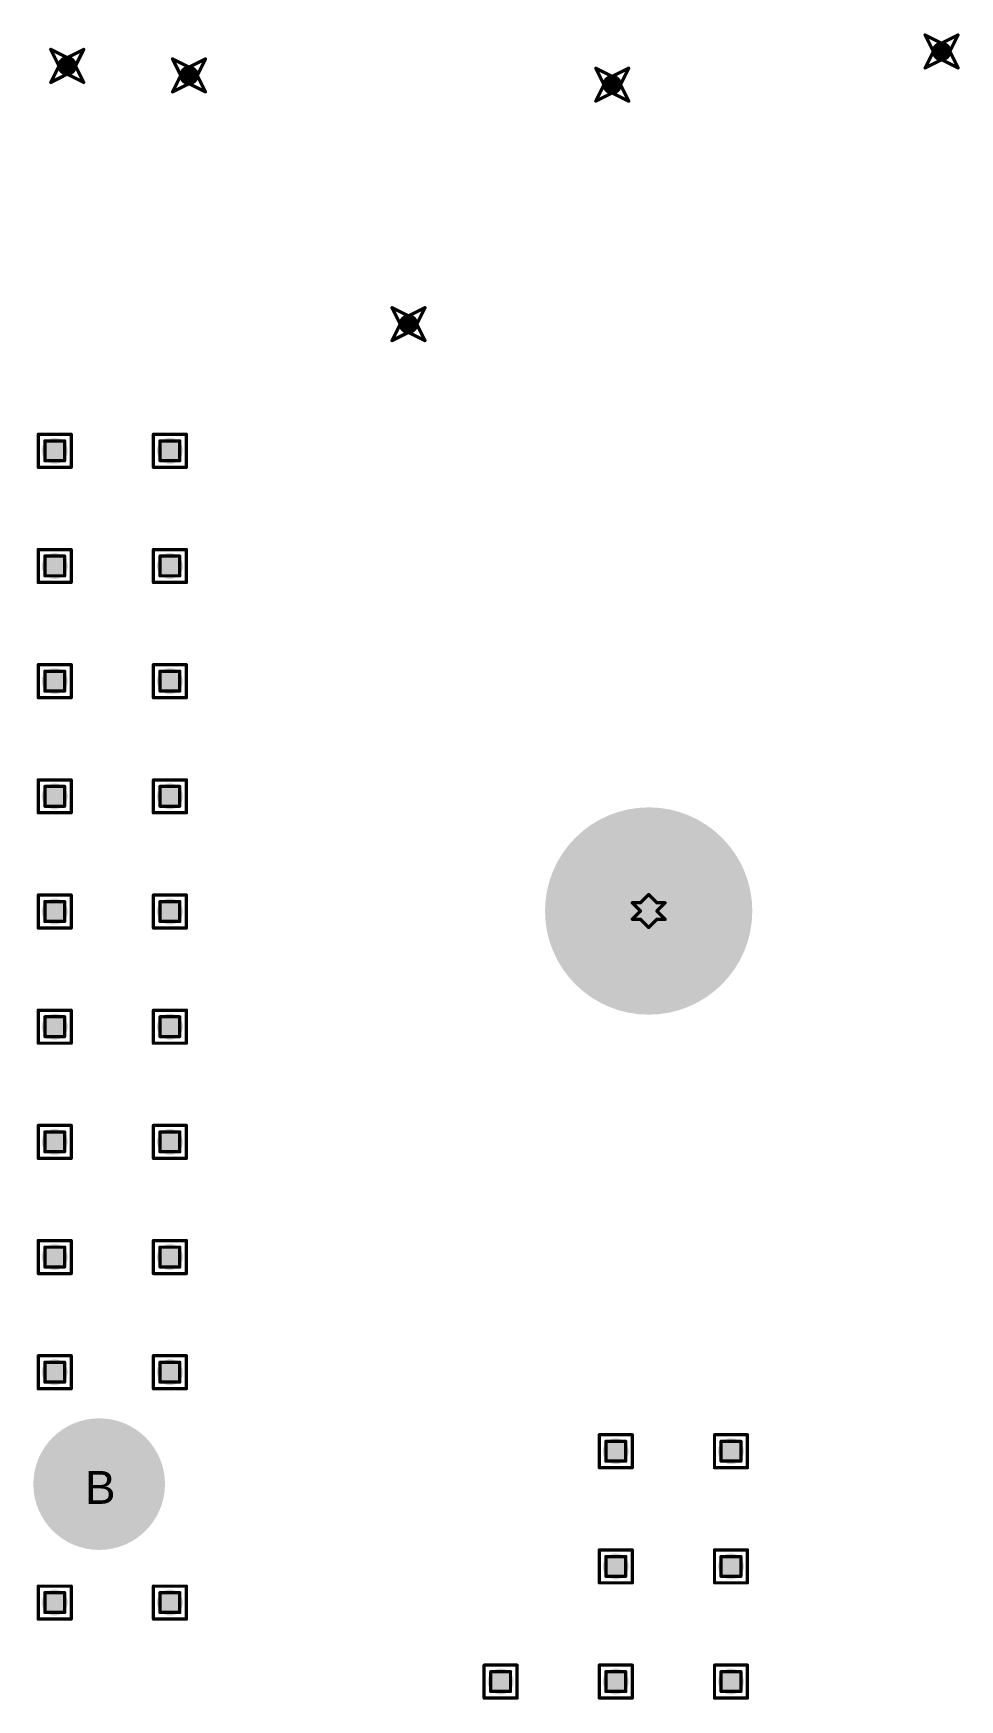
# Model space of a CAD drawing. Header units: millimetres. Extents: x -25 to 478, y -31 to 252.
# Drawn here: x 213.89 to 228.19, y 103.09 to 128.81 of the extents above; entities that cross this region are included whole.
import ezdxf

# ---------------------------------------------------------------- set-up
doc = ezdxf.new("R2010")
doc.units = ezdxf.units.MM
for name, color, linetype in [('DrillDrawing', 1, 'Continuous'), ('MultiLayer', 9, 'Continuous'), ('PadHoleLayer', 156, 'Continuous'), ('ViaHoleLayer', 16, 'Continuous')]:
    doc.layers.add(name, color=color, linetype=linetype)
doc.styles.add('Arial', font='', dxfattribs={"height": 0.2})
doc.styles.get('Arial').set_extended_font_data('Arial')

# ---------------------------------------------------------------- blocks, each defined once
blk = doc.blocks.new('KEYSTONE5000_957')
at = {"layer": 'MultiLayer'}
h = blk.add_hatch(color=9, dxfattribs=at)
edge = h.paths.add_edge_path()
edge.add_arc((0, 0), 1.016, 0, 360)
at = {"layer": 'PadHoleLayer'}
h = blk.add_hatch(color=156, dxfattribs=at)
edge = h.paths.add_edge_path()
edge.add_arc((0, 0), 0.508, 0, 360)

msp = doc.modelspace()

# ---------------------------------------------------------------- hatches: boundary and pattern name
at = {"layer": 'ViaHoleLayer'}
h = msp.add_hatch(color=16, dxfattribs=at)
edge = h.paths.add_edge_path()
edge.add_arc((227.907, 128.534), 0.15, 0, 360)
h = msp.add_hatch(color=16, dxfattribs=at)
edge = h.paths.add_edge_path()
edge.add_arc((214.409, 128.311), 0.15, 0, 360)
h = msp.add_hatch(color=16, dxfattribs=at)
edge = h.paths.add_edge_path()
edge.add_arc((216.289, 128.164), 0.15, 0, 360)
h = msp.add_hatch(color=16, dxfattribs=at)
edge = h.paths.add_edge_path()
edge.add_arc((222.822, 128.021), 0.15, 0, 360)
h = msp.add_hatch(color=16, dxfattribs=at)
edge = h.paths.add_edge_path()
edge.add_arc((219.677, 124.325), 0.15, 0, 360)
h = msp.add_hatch(color=16, dxfattribs=at)
edge = h.paths.add_edge_path()
edge.add_arc((214.216, 122.369), 0.2, 0, 360)
h = msp.add_hatch(color=16, dxfattribs=at)
edge = h.paths.add_edge_path()
edge.add_arc((215.994, 122.369), 0.2, 0, 360)
h = msp.add_hatch(color=16, dxfattribs=at)
edge = h.paths.add_edge_path()
edge.add_arc((214.216, 120.591), 0.2, 0, 360)
h = msp.add_hatch(color=16, dxfattribs=at)
edge = h.paths.add_edge_path()
edge.add_arc((215.994, 120.591), 0.2, 0, 360)
h = msp.add_hatch(color=16, dxfattribs=at)
edge = h.paths.add_edge_path()
edge.add_arc((214.216, 118.813), 0.2, 0, 360)
h = msp.add_hatch(color=16, dxfattribs=at)
edge = h.paths.add_edge_path()
edge.add_arc((215.994, 118.813), 0.2, 0, 360)
h = msp.add_hatch(color=16, dxfattribs=at)
edge = h.paths.add_edge_path()
edge.add_arc((214.216, 117.035), 0.2, 0, 360)
h = msp.add_hatch(color=16, dxfattribs=at)
edge = h.paths.add_edge_path()
edge.add_arc((215.994, 117.035), 0.2, 0, 360)
h = msp.add_hatch(color=16, dxfattribs=at)
edge = h.paths.add_edge_path()
edge.add_arc((223.385, 115.265), 1.6, 0, 360)
h = msp.add_hatch(color=16, dxfattribs=at)
edge = h.paths.add_edge_path()
edge.add_arc((214.216, 115.257), 0.2, 0, 360)
h = msp.add_hatch(color=16, dxfattribs=at)
edge = h.paths.add_edge_path()
edge.add_arc((215.994, 115.257), 0.2, 0, 360)
h = msp.add_hatch(color=16, dxfattribs=at)
edge = h.paths.add_edge_path()
edge.add_arc((214.216, 113.479), 0.2, 0, 360)
h = msp.add_hatch(color=16, dxfattribs=at)
edge = h.paths.add_edge_path()
edge.add_arc((215.994, 113.479), 0.2, 0, 360)
h = msp.add_hatch(color=16, dxfattribs=at)
edge = h.paths.add_edge_path()
edge.add_arc((214.216, 111.701), 0.2, 0, 360)
h = msp.add_hatch(color=16, dxfattribs=at)
edge = h.paths.add_edge_path()
edge.add_arc((215.994, 111.701), 0.2, 0, 360)
h = msp.add_hatch(color=16, dxfattribs=at)
edge = h.paths.add_edge_path()
edge.add_arc((214.216, 109.923), 0.2, 0, 360)
h = msp.add_hatch(color=16, dxfattribs=at)
edge = h.paths.add_edge_path()
edge.add_arc((215.994, 109.923), 0.2, 0, 360)
h = msp.add_hatch(color=16, dxfattribs=at)
edge = h.paths.add_edge_path()
edge.add_arc((214.216, 108.145), 0.2, 0, 360)
h = msp.add_hatch(color=16, dxfattribs=at)
edge = h.paths.add_edge_path()
edge.add_arc((215.994, 108.145), 0.2, 0, 360)
h = msp.add_hatch(color=16, dxfattribs=at)
edge = h.paths.add_edge_path()
edge.add_arc((222.877, 106.926), 0.2, 0, 360)
h = msp.add_hatch(color=16, dxfattribs=at)
edge = h.paths.add_edge_path()
edge.add_arc((224.655, 106.926), 0.2, 0, 360)
h = msp.add_hatch(color=16, dxfattribs=at)
edge = h.paths.add_edge_path()
edge.add_arc((222.877, 105.148), 0.2, 0, 360)
h = msp.add_hatch(color=16, dxfattribs=at)
edge = h.paths.add_edge_path()
edge.add_arc((224.655, 105.148), 0.2, 0, 360)
h = msp.add_hatch(color=16, dxfattribs=at)
edge = h.paths.add_edge_path()
edge.add_arc((214.216, 104.589), 0.2, 0, 360)
h = msp.add_hatch(color=16, dxfattribs=at)
edge = h.paths.add_edge_path()
edge.add_arc((215.994, 104.589), 0.2, 0, 360)
h = msp.add_hatch(color=16, dxfattribs=at)
edge = h.paths.add_edge_path()
edge.add_arc((221.099, 103.37), 0.2, 0, 360)
h = msp.add_hatch(color=16, dxfattribs=at)
edge = h.paths.add_edge_path()
edge.add_arc((222.877, 103.37), 0.2, 0, 360)
h = msp.add_hatch(color=16, dxfattribs=at)
edge = h.paths.add_edge_path()
edge.add_arc((224.655, 103.37), 0.2, 0, 360)

# ---------------------------------------------------------------- linework, layer by layer
at = {"layer": 'DrillDrawing', "const_width": 0.0508}
for points in [[(227.653, 128.788), (227.907, 128.661)], [(227.653, 128.788), (227.78, 128.534)], [(227.907, 128.661), (228.161, 128.788)], [(228.034, 128.534), (228.161, 128.788)], [(214.155, 128.565), (214.409, 128.438)], [(214.155, 128.565), (214.282, 128.311)], [(214.409, 128.438), (214.663, 128.565)], [(214.536, 128.311), (214.663, 128.565)], [(216.035, 128.418), (216.289, 128.291)], [(216.035, 128.418), (216.162, 128.164)], [(216.289, 128.291), (216.543, 128.418)], [(216.416, 128.164), (216.543, 128.418)], [(227.653, 128.28), (227.78, 128.534)], [(227.653, 128.28), (227.907, 128.407)], [(227.907, 128.407), (228.161, 128.28)], [(228.034, 128.534), (228.161, 128.28)], [(214.155, 128.057), (214.282, 128.311)], [(214.155, 128.057), (214.409, 128.184)], [(214.409, 128.184), (214.663, 128.057)], [(214.536, 128.311), (214.663, 128.057)], [(216.035, 127.91), (216.162, 128.164)], [(216.416, 128.164), (216.543, 127.91)], [(222.568, 128.275), (222.822, 128.148)], [(222.568, 128.275), (222.695, 128.021)], [(222.822, 128.148), (223.076, 128.275)], [(222.949, 128.021), (223.076, 128.275)], [(216.035, 127.91), (216.289, 128.037)], [(216.289, 128.037), (216.543, 127.91)], [(222.568, 127.767), (222.695, 128.021)], [(222.568, 127.767), (222.822, 127.894)], [(222.822, 127.894), (223.076, 127.767)], [(222.949, 128.021), (223.076, 127.767)], [(219.423, 124.579), (219.677, 124.452)], [(219.423, 124.579), (219.55, 124.325)], [(219.677, 124.452), (219.931, 124.579)], [(219.804, 124.325), (219.931, 124.579)], [(219.423, 124.071), (219.55, 124.325)], [(219.804, 124.325), (219.931, 124.071)], [(219.423, 124.071), (219.677, 124.198)], [(219.677, 124.198), (219.931, 124.071)], [(213.962, 122.623), (214.47, 122.623)], [(213.962, 122.115), (213.962, 122.623)], [(214.064, 122.522), (214.368, 122.522)], [(214.064, 122.217), (214.064, 122.522)], [(214.368, 122.217), (214.368, 122.522)], [(214.47, 122.115), (214.47, 122.623)], [(215.74, 122.623), (216.248, 122.623)], [(215.74, 122.115), (215.74, 122.623)], [(215.842, 122.522), (216.146, 122.522)], [(215.842, 122.217), (215.842, 122.522)], [(216.146, 122.217), (216.146, 122.522)], [(216.248, 122.115), (216.248, 122.623)], [(214.064, 122.217), (214.368, 122.217)], [(215.842, 122.217), (216.146, 122.217)], [(213.962, 122.115), (214.47, 122.115)], [(215.74, 122.115), (216.248, 122.115)], [(213.962, 120.845), (214.47, 120.845)], [(213.962, 120.337), (213.962, 120.845)], [(214.064, 120.744), (214.368, 120.744)], [(214.064, 120.439), (214.064, 120.744)], [(214.368, 120.439), (214.368, 120.744)], [(214.47, 120.337), (214.47, 120.845)], [(215.74, 120.845), (216.248, 120.845)], [(215.74, 120.337), (215.74, 120.845)], [(215.842, 120.744), (216.146, 120.744)], [(215.842, 120.439), (215.842, 120.744)], [(216.146, 120.439), (216.146, 120.744)], [(216.248, 120.337), (216.248, 120.845)], [(214.064, 120.439), (214.368, 120.439)], [(215.842, 120.439), (216.146, 120.439)], [(213.962, 120.337), (214.47, 120.337)], [(215.74, 120.337), (216.248, 120.337)], [(213.962, 119.067), (214.47, 119.067)], [(213.962, 118.559), (213.962, 119.067)], [(214.064, 118.966), (214.368, 118.966)], [(214.064, 118.661), (214.064, 118.966)], [(214.368, 118.661), (214.368, 118.966)], [(214.47, 118.559), (214.47, 119.067)], [(215.74, 119.067), (216.248, 119.067)], [(215.74, 118.559), (215.74, 119.067)], [(215.842, 118.966), (216.146, 118.966)], [(215.842, 118.661), (215.842, 118.966)], [(216.146, 118.661), (216.146, 118.966)], [(216.248, 118.559), (216.248, 119.067)], [(213.962, 118.559), (214.47, 118.559)], [(214.064, 118.661), (214.368, 118.661)], [(215.74, 118.559), (216.248, 118.559)], [(215.842, 118.661), (216.146, 118.661)], [(213.962, 117.289), (214.47, 117.289)], [(213.962, 116.781), (213.962, 117.289)], [(214.47, 116.781), (214.47, 117.289)], [(215.74, 117.289), (216.248, 117.289)], [(215.74, 116.781), (215.74, 117.289)], [(216.248, 116.781), (216.248, 117.289)], [(214.064, 117.188), (214.368, 117.188)], [(214.064, 116.883), (214.064, 117.188)], [(214.368, 116.883), (214.368, 117.188)], [(215.842, 117.188), (216.146, 117.188)], [(215.842, 116.883), (215.842, 117.188)], [(216.146, 116.883), (216.146, 117.188)], [(213.962, 116.781), (214.47, 116.781)], [(214.064, 116.883), (214.368, 116.883)], [(215.74, 116.781), (216.248, 116.781)], [(215.842, 116.883), (216.146, 116.883)], [(213.962, 115.511), (214.47, 115.511)], [(213.962, 115.003), (213.962, 115.511)], [(214.47, 115.003), (214.47, 115.511)], [(215.74, 115.511), (216.248, 115.511)], [(215.74, 115.003), (215.74, 115.511)], [(216.248, 115.003), (216.248, 115.511)], [(223.258, 115.392), (223.385, 115.519)], [(223.385, 115.519), (223.512, 115.392)], [(214.064, 115.41), (214.368, 115.41)], [(214.064, 115.105), (214.064, 115.41)], [(214.368, 115.105), (214.368, 115.41)], [(215.842, 115.41), (216.146, 115.41)], [(215.842, 115.105), (215.842, 115.41)], [(216.146, 115.105), (216.146, 115.41)], [(223.131, 115.392), (223.258, 115.265)], [(223.131, 115.392), (223.258, 115.392)], [(223.131, 115.138), (223.258, 115.265)], [(223.512, 115.392), (223.639, 115.392)], [(223.512, 115.265), (223.639, 115.392)], [(223.512, 115.265), (223.639, 115.138)], [(213.962, 115.003), (214.47, 115.003)], [(214.064, 115.105), (214.368, 115.105)], [(215.74, 115.003), (216.248, 115.003)], [(215.842, 115.105), (216.146, 115.105)], [(223.131, 115.138), (223.258, 115.138)], [(223.258, 115.138), (223.385, 115.011)], [(223.385, 115.011), (223.512, 115.138)], [(223.512, 115.138), (223.639, 115.138)], [(213.962, 113.733), (214.47, 113.733)], [(213.962, 113.225), (213.962, 113.733)], [(214.47, 113.225), (214.47, 113.733)], [(215.74, 113.733), (216.248, 113.733)], [(215.74, 113.225), (215.74, 113.733)], [(216.248, 113.225), (216.248, 113.733)], [(214.064, 113.632), (214.368, 113.632)], [(214.064, 113.327), (214.064, 113.632)], [(214.368, 113.327), (214.368, 113.632)], [(215.842, 113.632), (216.146, 113.632)], [(215.842, 113.327), (215.842, 113.632)], [(216.146, 113.327), (216.146, 113.632)], [(213.962, 113.225), (214.47, 113.225)], [(214.064, 113.327), (214.368, 113.327)], [(215.74, 113.225), (216.248, 113.225)], [(215.842, 113.327), (216.146, 113.327)], [(213.962, 111.955), (214.47, 111.955)], [(213.962, 111.447), (213.962, 111.955)], [(214.47, 111.447), (214.47, 111.955)], [(215.74, 111.955), (216.248, 111.955)], [(215.74, 111.447), (215.74, 111.955)], [(216.248, 111.447), (216.248, 111.955)], [(214.064, 111.854), (214.368, 111.854)], [(214.064, 111.549), (214.064, 111.854)], [(214.368, 111.549), (214.368, 111.854)], [(215.842, 111.854), (216.146, 111.854)], [(215.842, 111.549), (215.842, 111.854)], [(216.146, 111.549), (216.146, 111.854)], [(213.962, 111.447), (214.47, 111.447)], [(214.064, 111.549), (214.368, 111.549)], [(215.74, 111.447), (216.248, 111.447)], [(215.842, 111.549), (216.146, 111.549)], [(213.962, 110.177), (214.47, 110.177)], [(213.962, 109.669), (213.962, 110.177)], [(214.064, 110.076), (214.368, 110.076)], [(214.064, 109.771), (214.064, 110.076)], [(214.368, 109.771), (214.368, 110.076)], [(214.47, 109.669), (214.47, 110.177)], [(215.74, 110.177), (216.248, 110.177)], [(215.74, 109.669), (215.74, 110.177)], [(215.842, 110.076), (216.146, 110.076)], [(215.842, 109.771), (215.842, 110.076)], [(216.146, 109.771), (216.146, 110.076)], [(216.248, 109.669), (216.248, 110.177)], [(213.962, 109.669), (214.47, 109.669)], [(214.064, 109.771), (214.368, 109.771)], [(215.74, 109.669), (216.248, 109.669)], [(215.842, 109.771), (216.146, 109.771)], [(213.962, 108.399), (214.47, 108.399)], [(213.962, 107.891), (213.962, 108.399)], [(214.064, 108.298), (214.368, 108.298)], [(214.064, 107.993), (214.064, 108.298)], [(214.368, 107.993), (214.368, 108.298)], [(214.47, 107.891), (214.47, 108.399)], [(215.74, 108.399), (216.248, 108.399)], [(215.74, 107.891), (215.74, 108.399)], [(215.842, 108.298), (216.146, 108.298)], [(215.842, 107.993), (215.842, 108.298)], [(216.146, 107.993), (216.146, 108.298)], [(216.248, 107.891), (216.248, 108.399)], [(213.962, 107.891), (214.47, 107.891)], [(214.064, 107.993), (214.368, 107.993)], [(215.74, 107.891), (216.248, 107.891)], [(215.842, 107.993), (216.146, 107.993)], [(222.623, 107.18), (223.131, 107.18)], [(222.623, 106.672), (222.623, 107.18)], [(222.725, 107.078), (223.03, 107.078)], [(222.725, 106.774), (222.725, 107.078)], [(223.03, 106.774), (223.03, 107.078)], [(223.131, 106.672), (223.131, 107.18)], [(224.401, 107.18), (224.909, 107.18)], [(224.401, 106.672), (224.401, 107.18)], [(224.503, 107.078), (224.808, 107.078)], [(224.503, 106.774), (224.503, 107.078)], [(224.808, 106.774), (224.808, 107.078)], [(224.909, 106.672), (224.909, 107.18)], [(222.725, 106.774), (223.03, 106.774)], [(224.503, 106.774), (224.808, 106.774)], [(222.623, 106.672), (223.131, 106.672)], [(224.401, 106.672), (224.909, 106.672)], [(222.623, 105.402), (223.131, 105.402)], [(222.623, 104.894), (222.623, 105.402)], [(222.725, 105.3), (223.03, 105.3)], [(222.725, 104.996), (222.725, 105.3)], [(223.03, 104.996), (223.03, 105.3)], [(223.131, 104.894), (223.131, 105.402)], [(224.401, 105.402), (224.909, 105.402)], [(224.401, 104.894), (224.401, 105.402)], [(224.503, 105.3), (224.808, 105.3)], [(224.503, 104.996), (224.503, 105.3)], [(224.808, 104.996), (224.808, 105.3)], [(224.909, 104.894), (224.909, 105.402)], [(222.725, 104.996), (223.03, 104.996)], [(224.503, 104.996), (224.808, 104.996)], [(213.962, 104.843), (214.47, 104.843)], [(213.962, 104.335), (213.962, 104.843)], [(214.064, 104.742), (214.368, 104.742)], [(214.064, 104.437), (214.064, 104.742)], [(214.368, 104.437), (214.368, 104.742)], [(214.47, 104.335), (214.47, 104.843)], [(215.74, 104.843), (216.248, 104.843)], [(215.74, 104.335), (215.74, 104.843)], [(215.842, 104.742), (216.146, 104.742)], [(215.842, 104.437), (215.842, 104.742)], [(216.146, 104.437), (216.146, 104.742)], [(216.248, 104.335), (216.248, 104.843)], [(222.623, 104.894), (223.131, 104.894)], [(224.401, 104.894), (224.909, 104.894)], [(214.064, 104.437), (214.368, 104.437)], [(215.842, 104.437), (216.146, 104.437)], [(213.962, 104.335), (214.47, 104.335)], [(215.74, 104.335), (216.248, 104.335)], [(220.845, 103.624), (221.353, 103.624)], [(220.845, 103.116), (220.845, 103.624)], [(220.947, 103.522), (221.252, 103.522)], [(220.947, 103.218), (220.947, 103.522)], [(221.252, 103.218), (221.252, 103.522)], [(221.353, 103.116), (221.353, 103.624)], [(222.623, 103.624), (223.131, 103.624)], [(222.623, 103.116), (222.623, 103.624)], [(222.725, 103.522), (223.03, 103.522)], [(222.725, 103.218), (222.725, 103.522)], [(223.03, 103.218), (223.03, 103.522)], [(223.131, 103.116), (223.131, 103.624)], [(224.401, 103.624), (224.909, 103.624)], [(224.401, 103.116), (224.401, 103.624)], [(224.503, 103.522), (224.808, 103.522)], [(224.503, 103.218), (224.503, 103.522)], [(224.808, 103.218), (224.808, 103.522)], [(224.909, 103.116), (224.909, 103.624)], [(220.947, 103.218), (221.252, 103.218)], [(222.725, 103.218), (223.03, 103.218)], [(224.503, 103.218), (224.808, 103.218)], [(220.845, 103.116), (221.353, 103.116)], [(222.623, 103.116), (223.131, 103.116)], [(224.401, 103.116), (224.909, 103.116)]]:
    msp.add_lwpolyline(points, dxfattribs=at)
at = {"layer": 'DrillDrawing', "const_width": 0.0254}
for points in [[(227.64, 128.788, 1), (227.665, 128.788, 1)], [(227.64, 128.788, 1), (227.665, 128.788, 1)], [(227.894, 128.661, 1), (227.919, 128.661, 1)], [(227.894, 128.661, 1), (227.919, 128.661, 1)], [(228.148, 128.788, 1), (228.173, 128.788, 1)], [(228.148, 128.788, 1), (228.173, 128.788, 1)], [(214.142, 128.565, 1), (214.168, 128.565, 1)], [(214.142, 128.565, 1), (214.168, 128.565, 1)], [(214.396, 128.438, 1), (214.422, 128.438, 1)], [(214.396, 128.438, 1), (214.422, 128.438, 1)], [(214.65, 128.565, 1), (214.676, 128.565, 1)], [(214.65, 128.565, 1), (214.676, 128.565, 1)], [(216.022, 128.418, 1), (216.047, 128.418, 1)], [(216.022, 128.418, 1), (216.047, 128.418, 1)], [(216.53, 128.418, 1), (216.555, 128.418, 1)], [(216.53, 128.418, 1), (216.555, 128.418, 1)], [(227.767, 128.534, 1), (227.792, 128.534, 1)], [(227.767, 128.534, 1), (227.792, 128.534, 1)], [(227.894, 128.407, 1), (227.919, 128.407, 1)], [(227.894, 128.407, 1), (227.919, 128.407, 1)], [(228.021, 128.534, 1), (228.046, 128.534, 1)], [(228.021, 128.534, 1), (228.046, 128.534, 1)], [(214.269, 128.311, 1), (214.295, 128.311, 1)], [(214.269, 128.311, 1), (214.295, 128.311, 1)], [(214.396, 128.184, 1), (214.422, 128.184, 1)], [(214.396, 128.184, 1), (214.422, 128.184, 1)], [(214.523, 128.311, 1), (214.549, 128.311, 1)], [(214.523, 128.311, 1), (214.549, 128.311, 1)], [(216.149, 128.164, 1), (216.174, 128.164, 1)], [(216.149, 128.164, 1), (216.174, 128.164, 1)], [(216.276, 128.291, 1), (216.301, 128.291, 1)], [(216.276, 128.291, 1), (216.301, 128.291, 1)], [(216.403, 128.164, 1), (216.428, 128.164, 1)], [(216.403, 128.164, 1), (216.428, 128.164, 1)], [(222.556, 128.275, 1), (222.581, 128.275, 1)], [(222.556, 128.275, 1), (222.581, 128.275, 1)], [(222.81, 128.148, 1), (222.835, 128.148, 1)], [(222.81, 128.148, 1), (222.835, 128.148, 1)], [(223.064, 128.275, 1), (223.089, 128.275, 1)], [(223.064, 128.275, 1), (223.089, 128.275, 1)], [(227.64, 128.28, 1), (227.665, 128.28, 1)], [(227.64, 128.28, 1), (227.665, 128.28, 1)], [(228.148, 128.28, 1), (228.173, 128.28, 1)], [(228.148, 128.28, 1), (228.173, 128.28, 1)], [(214.142, 128.057, 1), (214.168, 128.057, 1)], [(214.142, 128.057, 1), (214.168, 128.057, 1)], [(214.65, 128.057, 1), (214.676, 128.057, 1)], [(214.65, 128.057, 1), (214.676, 128.057, 1)], [(216.022, 127.91, 1), (216.047, 127.91, 1)], [(216.022, 127.91, 1), (216.047, 127.91, 1)], [(216.276, 128.037, 1), (216.301, 128.037, 1)], [(216.276, 128.037, 1), (216.301, 128.037, 1)], [(216.53, 127.91, 1), (216.555, 127.91, 1)], [(216.53, 127.91, 1), (216.555, 127.91, 1)], [(222.683, 128.021, 1), (222.708, 128.021, 1)], [(222.683, 128.021, 1), (222.708, 128.021, 1)], [(222.81, 127.894, 1), (222.835, 127.894, 1)], [(222.81, 127.894, 1), (222.835, 127.894, 1)], [(222.937, 128.021, 1), (222.962, 128.021, 1)], [(222.937, 128.021, 1), (222.962, 128.021, 1)], [(222.556, 127.767, 1), (222.581, 127.767, 1)], [(222.556, 127.767, 1), (222.581, 127.767, 1)], [(223.064, 127.767, 1), (223.089, 127.767, 1)], [(223.064, 127.767, 1), (223.089, 127.767, 1)], [(219.41, 124.579, 1), (219.436, 124.579, 1)], [(219.41, 124.579, 1), (219.436, 124.579, 1)], [(219.918, 124.579, 1), (219.944, 124.579, 1)], [(219.918, 124.579, 1), (219.944, 124.579, 1)], [(219.537, 124.325, 1), (219.563, 124.325, 1)], [(219.537, 124.325, 1), (219.563, 124.325, 1)], [(219.664, 124.452, 1), (219.69, 124.452, 1)], [(219.664, 124.452, 1), (219.69, 124.452, 1)], [(219.791, 124.325, 1), (219.817, 124.325, 1)], [(219.791, 124.325, 1), (219.817, 124.325, 1)], [(219.41, 124.071, 1), (219.436, 124.071, 1)], [(219.41, 124.071, 1), (219.436, 124.071, 1)], [(219.664, 124.198, 1), (219.69, 124.198, 1)], [(219.664, 124.198, 1), (219.69, 124.198, 1)], [(219.918, 124.071, 1), (219.944, 124.071, 1)], [(219.918, 124.071, 1), (219.944, 124.071, 1)], [(213.949, 122.623, 1), (213.975, 122.623, 1)], [(213.949, 122.623, 1), (213.975, 122.623, 1)], [(214.051, 122.522, 1), (214.076, 122.522, 1)], [(214.051, 122.522, 1), (214.076, 122.522, 1)], [(214.356, 122.522, 1), (214.381, 122.522, 1)], [(214.356, 122.522, 1), (214.381, 122.522, 1)], [(214.457, 122.623, 1), (214.483, 122.623, 1)], [(214.457, 122.623, 1), (214.483, 122.623, 1)], [(215.727, 122.623, 1), (215.753, 122.623, 1)], [(215.727, 122.623, 1), (215.753, 122.623, 1)], [(215.829, 122.522, 1), (215.854, 122.522, 1)], [(215.829, 122.522, 1), (215.854, 122.522, 1)], [(216.134, 122.522, 1), (216.159, 122.522, 1)], [(216.134, 122.522, 1), (216.159, 122.522, 1)], [(216.235, 122.623, 1), (216.261, 122.623, 1)], [(216.235, 122.623, 1), (216.261, 122.623, 1)], [(214.051, 122.217, 1), (214.076, 122.217, 1)], [(214.051, 122.217, 1), (214.076, 122.217, 1)], [(214.356, 122.217, 1), (214.381, 122.217, 1)], [(214.356, 122.217, 1), (214.381, 122.217, 1)], [(215.829, 122.217, 1), (215.854, 122.217, 1)], [(215.829, 122.217, 1), (215.854, 122.217, 1)], [(216.134, 122.217, 1), (216.159, 122.217, 1)], [(216.134, 122.217, 1), (216.159, 122.217, 1)], [(213.949, 122.115, 1), (213.975, 122.115, 1)], [(213.949, 122.115, 1), (213.975, 122.115, 1)], [(214.457, 122.115, 1), (214.483, 122.115, 1)], [(214.457, 122.115, 1), (214.483, 122.115, 1)], [(215.727, 122.115, 1), (215.753, 122.115, 1)], [(215.727, 122.115, 1), (215.753, 122.115, 1)], [(216.235, 122.115, 1), (216.261, 122.115, 1)], [(216.235, 122.115, 1), (216.261, 122.115, 1)], [(213.949, 120.845, 1), (213.975, 120.845, 1)], [(213.949, 120.845, 1), (213.975, 120.845, 1)], [(214.051, 120.744, 1), (214.076, 120.744, 1)], [(214.051, 120.744, 1), (214.076, 120.744, 1)], [(214.356, 120.744, 1), (214.381, 120.744, 1)], [(214.356, 120.744, 1), (214.381, 120.744, 1)], [(214.457, 120.845, 1), (214.483, 120.845, 1)], [(214.457, 120.845, 1), (214.483, 120.845, 1)], [(215.727, 120.845, 1), (215.753, 120.845, 1)], [(215.727, 120.845, 1), (215.753, 120.845, 1)], [(215.829, 120.744, 1), (215.854, 120.744, 1)], [(215.829, 120.744, 1), (215.854, 120.744, 1)], [(216.134, 120.744, 1), (216.159, 120.744, 1)], [(216.134, 120.744, 1), (216.159, 120.744, 1)], [(216.235, 120.845, 1), (216.261, 120.845, 1)], [(216.235, 120.845, 1), (216.261, 120.845, 1)], [(214.051, 120.439, 1), (214.076, 120.439, 1)], [(214.051, 120.439, 1), (214.076, 120.439, 1)], [(214.356, 120.439, 1), (214.381, 120.439, 1)], [(214.356, 120.439, 1), (214.381, 120.439, 1)], [(215.829, 120.439, 1), (215.854, 120.439, 1)], [(215.829, 120.439, 1), (215.854, 120.439, 1)], [(216.134, 120.439, 1), (216.159, 120.439, 1)], [(216.134, 120.439, 1), (216.159, 120.439, 1)], [(213.949, 120.337, 1), (213.975, 120.337, 1)], [(213.949, 120.337, 1), (213.975, 120.337, 1)], [(214.457, 120.337, 1), (214.483, 120.337, 1)], [(214.457, 120.337, 1), (214.483, 120.337, 1)], [(215.727, 120.337, 1), (215.753, 120.337, 1)], [(215.727, 120.337, 1), (215.753, 120.337, 1)], [(216.235, 120.337, 1), (216.261, 120.337, 1)], [(216.235, 120.337, 1), (216.261, 120.337, 1)], [(213.949, 119.067, 1), (213.975, 119.067, 1)], [(213.949, 119.067, 1), (213.975, 119.067, 1)], [(214.051, 118.966, 1), (214.076, 118.966, 1)], [(214.051, 118.966, 1), (214.076, 118.966, 1)], [(214.356, 118.966, 1), (214.381, 118.966, 1)], [(214.356, 118.966, 1), (214.381, 118.966, 1)], [(214.457, 119.067, 1), (214.483, 119.067, 1)], [(214.457, 119.067, 1), (214.483, 119.067, 1)], [(215.727, 119.067, 1), (215.753, 119.067, 1)], [(215.727, 119.067, 1), (215.753, 119.067, 1)], [(215.829, 118.966, 1), (215.854, 118.966, 1)], [(215.829, 118.966, 1), (215.854, 118.966, 1)], [(216.134, 118.966, 1), (216.159, 118.966, 1)], [(216.134, 118.966, 1), (216.159, 118.966, 1)], [(216.235, 119.067, 1), (216.261, 119.067, 1)], [(216.235, 119.067, 1), (216.261, 119.067, 1)], [(213.949, 118.559, 1), (213.975, 118.559, 1)], [(213.949, 118.559, 1), (213.975, 118.559, 1)], [(214.051, 118.661, 1), (214.076, 118.661, 1)], [(214.051, 118.661, 1), (214.076, 118.661, 1)], [(214.356, 118.661, 1), (214.381, 118.661, 1)], [(214.356, 118.661, 1), (214.381, 118.661, 1)], [(214.457, 118.559, 1), (214.483, 118.559, 1)], [(214.457, 118.559, 1), (214.483, 118.559, 1)], [(215.727, 118.559, 1), (215.753, 118.559, 1)], [(215.727, 118.559, 1), (215.753, 118.559, 1)], [(215.829, 118.661, 1), (215.854, 118.661, 1)], [(215.829, 118.661, 1), (215.854, 118.661, 1)], [(216.134, 118.661, 1), (216.159, 118.661, 1)], [(216.134, 118.661, 1), (216.159, 118.661, 1)], [(216.235, 118.559, 1), (216.261, 118.559, 1)], [(216.235, 118.559, 1), (216.261, 118.559, 1)], [(213.949, 117.289, 1), (213.975, 117.289, 1)], [(213.949, 117.289, 1), (213.975, 117.289, 1)], [(214.457, 117.289, 1), (214.483, 117.289, 1)], [(214.457, 117.289, 1), (214.483, 117.289, 1)], [(215.727, 117.289, 1), (215.753, 117.289, 1)], [(215.727, 117.289, 1), (215.753, 117.289, 1)], [(216.235, 117.289, 1), (216.261, 117.289, 1)], [(216.235, 117.289, 1), (216.261, 117.289, 1)], [(214.051, 117.188, 1), (214.076, 117.188, 1)], [(214.051, 117.188, 1), (214.076, 117.188, 1)], [(214.356, 117.188, 1), (214.381, 117.188, 1)], [(214.356, 117.188, 1), (214.381, 117.188, 1)], [(215.829, 117.188, 1), (215.854, 117.188, 1)], [(215.829, 117.188, 1), (215.854, 117.188, 1)], [(216.134, 117.188, 1), (216.159, 117.188, 1)], [(216.134, 117.188, 1), (216.159, 117.188, 1)], [(213.949, 116.781, 1), (213.975, 116.781, 1)], [(213.949, 116.781, 1), (213.975, 116.781, 1)], [(214.051, 116.883, 1), (214.076, 116.883, 1)], [(214.051, 116.883, 1), (214.076, 116.883, 1)], [(214.356, 116.883, 1), (214.381, 116.883, 1)], [(214.356, 116.883, 1), (214.381, 116.883, 1)], [(214.457, 116.781, 1), (214.483, 116.781, 1)], [(214.457, 116.781, 1), (214.483, 116.781, 1)], [(215.727, 116.781, 1), (215.753, 116.781, 1)], [(215.727, 116.781, 1), (215.753, 116.781, 1)], [(215.829, 116.883, 1), (215.854, 116.883, 1)], [(215.829, 116.883, 1), (215.854, 116.883, 1)], [(216.134, 116.883, 1), (216.159, 116.883, 1)], [(216.134, 116.883, 1), (216.159, 116.883, 1)], [(216.235, 116.781, 1), (216.261, 116.781, 1)], [(216.235, 116.781, 1), (216.261, 116.781, 1)], [(213.949, 115.511, 1), (213.975, 115.511, 1)], [(213.949, 115.511, 1), (213.975, 115.511, 1)], [(214.457, 115.511, 1), (214.483, 115.511, 1)], [(214.457, 115.511, 1), (214.483, 115.511, 1)], [(215.727, 115.511, 1), (215.753, 115.511, 1)], [(215.727, 115.511, 1), (215.753, 115.511, 1)], [(216.235, 115.511, 1), (216.261, 115.511, 1)], [(216.235, 115.511, 1), (216.261, 115.511, 1)], [(223.373, 115.519, 1), (223.398, 115.519, 1)], [(223.373, 115.519, 1), (223.398, 115.519, 1)], [(214.051, 115.41, 1), (214.076, 115.41, 1)], [(214.051, 115.41, 1), (214.076, 115.41, 1)], [(214.356, 115.41, 1), (214.381, 115.41, 1)], [(214.356, 115.41, 1), (214.381, 115.41, 1)], [(215.829, 115.41, 1), (215.854, 115.41, 1)], [(215.829, 115.41, 1), (215.854, 115.41, 1)], [(216.134, 115.41, 1), (216.159, 115.41, 1)], [(216.134, 115.41, 1), (216.159, 115.41, 1)], [(223.119, 115.392, 1), (223.144, 115.392, 1)], [(223.119, 115.392, 1), (223.144, 115.392, 1)], [(223.246, 115.392, 1), (223.271, 115.392, 1)], [(223.246, 115.392, 1), (223.271, 115.392, 1)], [(223.246, 115.265, 1), (223.271, 115.265, 1)], [(223.246, 115.265, 1), (223.271, 115.265, 1)], [(223.5, 115.392, 1), (223.525, 115.392, 1)], [(223.5, 115.392, 1), (223.525, 115.392, 1)], [(223.5, 115.265, 1), (223.525, 115.265, 1)], [(223.5, 115.265, 1), (223.525, 115.265, 1)], [(223.627, 115.392, 1), (223.652, 115.392, 1)], [(223.627, 115.392, 1), (223.652, 115.392, 1)], [(213.949, 115.003, 1), (213.975, 115.003, 1)], [(213.949, 115.003, 1), (213.975, 115.003, 1)], [(214.051, 115.105, 1), (214.076, 115.105, 1)], [(214.051, 115.105, 1), (214.076, 115.105, 1)], [(214.356, 115.105, 1), (214.381, 115.105, 1)], [(214.356, 115.105, 1), (214.381, 115.105, 1)], [(214.457, 115.003, 1), (214.483, 115.003, 1)], [(214.457, 115.003, 1), (214.483, 115.003, 1)], [(215.727, 115.003, 1), (215.753, 115.003, 1)], [(215.727, 115.003, 1), (215.753, 115.003, 1)], [(215.829, 115.105, 1), (215.854, 115.105, 1)], [(215.829, 115.105, 1), (215.854, 115.105, 1)], [(216.134, 115.105, 1), (216.159, 115.105, 1)], [(216.134, 115.105, 1), (216.159, 115.105, 1)], [(216.235, 115.003, 1), (216.261, 115.003, 1)], [(216.235, 115.003, 1), (216.261, 115.003, 1)], [(223.119, 115.138, 1), (223.144, 115.138, 1)], [(223.119, 115.138, 1), (223.144, 115.138, 1)], [(223.246, 115.138, 1), (223.271, 115.138, 1)], [(223.246, 115.138, 1), (223.271, 115.138, 1)], [(223.373, 115.011, 1), (223.398, 115.011, 1)], [(223.373, 115.011, 1), (223.398, 115.011, 1)], [(223.5, 115.138, 1), (223.525, 115.138, 1)], [(223.5, 115.138, 1), (223.525, 115.138, 1)], [(223.627, 115.138, 1), (223.652, 115.138, 1)], [(223.627, 115.138, 1), (223.652, 115.138, 1)], [(213.949, 113.733, 1), (213.975, 113.733, 1)], [(213.949, 113.733, 1), (213.975, 113.733, 1)], [(214.457, 113.733, 1), (214.483, 113.733, 1)], [(214.457, 113.733, 1), (214.483, 113.733, 1)], [(215.727, 113.733, 1), (215.753, 113.733, 1)], [(215.727, 113.733, 1), (215.753, 113.733, 1)], [(216.235, 113.733, 1), (216.261, 113.733, 1)], [(216.235, 113.733, 1), (216.261, 113.733, 1)], [(214.051, 113.632, 1), (214.076, 113.632, 1)], [(214.051, 113.632, 1), (214.076, 113.632, 1)], [(214.356, 113.632, 1), (214.381, 113.632, 1)], [(214.356, 113.632, 1), (214.381, 113.632, 1)], [(215.829, 113.632, 1), (215.854, 113.632, 1)], [(215.829, 113.632, 1), (215.854, 113.632, 1)], [(216.134, 113.632, 1), (216.159, 113.632, 1)], [(216.134, 113.632, 1), (216.159, 113.632, 1)], [(213.949, 113.225, 1), (213.975, 113.225, 1)], [(213.949, 113.225, 1), (213.975, 113.225, 1)], [(214.051, 113.327, 1), (214.076, 113.327, 1)], [(214.051, 113.327, 1), (214.076, 113.327, 1)], [(214.356, 113.327, 1), (214.381, 113.327, 1)], [(214.356, 113.327, 1), (214.381, 113.327, 1)], [(214.457, 113.225, 1), (214.483, 113.225, 1)], [(214.457, 113.225, 1), (214.483, 113.225, 1)], [(215.727, 113.225, 1), (215.753, 113.225, 1)], [(215.727, 113.225, 1), (215.753, 113.225, 1)], [(215.829, 113.327, 1), (215.854, 113.327, 1)], [(215.829, 113.327, 1), (215.854, 113.327, 1)], [(216.134, 113.327, 1), (216.159, 113.327, 1)], [(216.134, 113.327, 1), (216.159, 113.327, 1)], [(216.235, 113.225, 1), (216.261, 113.225, 1)], [(216.235, 113.225, 1), (216.261, 113.225, 1)], [(213.949, 111.955, 1), (213.975, 111.955, 1)], [(213.949, 111.955, 1), (213.975, 111.955, 1)], [(214.457, 111.955, 1), (214.483, 111.955, 1)], [(214.457, 111.955, 1), (214.483, 111.955, 1)], [(215.727, 111.955, 1), (215.753, 111.955, 1)], [(215.727, 111.955, 1), (215.753, 111.955, 1)], [(216.235, 111.955, 1), (216.261, 111.955, 1)], [(216.235, 111.955, 1), (216.261, 111.955, 1)], [(214.051, 111.854, 1), (214.076, 111.854, 1)], [(214.051, 111.854, 1), (214.076, 111.854, 1)], [(214.356, 111.854, 1), (214.381, 111.854, 1)], [(214.356, 111.854, 1), (214.381, 111.854, 1)], [(215.829, 111.854, 1), (215.854, 111.854, 1)], [(215.829, 111.854, 1), (215.854, 111.854, 1)], [(216.134, 111.854, 1), (216.159, 111.854, 1)], [(216.134, 111.854, 1), (216.159, 111.854, 1)], [(213.949, 111.447, 1), (213.975, 111.447, 1)], [(213.949, 111.447, 1), (213.975, 111.447, 1)], [(214.051, 111.549, 1), (214.076, 111.549, 1)], [(214.051, 111.549, 1), (214.076, 111.549, 1)], [(214.356, 111.549, 1), (214.381, 111.549, 1)], [(214.356, 111.549, 1), (214.381, 111.549, 1)], [(214.457, 111.447, 1), (214.483, 111.447, 1)], [(214.457, 111.447, 1), (214.483, 111.447, 1)], [(215.727, 111.447, 1), (215.753, 111.447, 1)], [(215.727, 111.447, 1), (215.753, 111.447, 1)], [(215.829, 111.549, 1), (215.854, 111.549, 1)], [(215.829, 111.549, 1), (215.854, 111.549, 1)], [(216.134, 111.549, 1), (216.159, 111.549, 1)], [(216.134, 111.549, 1), (216.159, 111.549, 1)], [(216.235, 111.447, 1), (216.261, 111.447, 1)], [(216.235, 111.447, 1), (216.261, 111.447, 1)], [(213.949, 110.177, 1), (213.975, 110.177, 1)], [(213.949, 110.177, 1), (213.975, 110.177, 1)], [(214.051, 110.076, 1), (214.076, 110.076, 1)], [(214.051, 110.076, 1), (214.076, 110.076, 1)], [(214.356, 110.076, 1), (214.381, 110.076, 1)], [(214.356, 110.076, 1), (214.381, 110.076, 1)], [(214.457, 110.177, 1), (214.483, 110.177, 1)], [(214.457, 110.177, 1), (214.483, 110.177, 1)], [(215.727, 110.177, 1), (215.753, 110.177, 1)], [(215.727, 110.177, 1), (215.753, 110.177, 1)], [(215.829, 110.076, 1), (215.854, 110.076, 1)], [(215.829, 110.076, 1), (215.854, 110.076, 1)], [(216.134, 110.076, 1), (216.159, 110.076, 1)], [(216.134, 110.076, 1), (216.159, 110.076, 1)], [(216.235, 110.177, 1), (216.261, 110.177, 1)], [(216.235, 110.177, 1), (216.261, 110.177, 1)], [(213.949, 109.669, 1), (213.975, 109.669, 1)], [(213.949, 109.669, 1), (213.975, 109.669, 1)], [(214.051, 109.771, 1), (214.076, 109.771, 1)], [(214.051, 109.771, 1), (214.076, 109.771, 1)], [(214.356, 109.771, 1), (214.381, 109.771, 1)], [(214.356, 109.771, 1), (214.381, 109.771, 1)], [(214.457, 109.669, 1), (214.483, 109.669, 1)], [(214.457, 109.669, 1), (214.483, 109.669, 1)], [(215.727, 109.669, 1), (215.753, 109.669, 1)], [(215.727, 109.669, 1), (215.753, 109.669, 1)], [(215.829, 109.771, 1), (215.854, 109.771, 1)], [(215.829, 109.771, 1), (215.854, 109.771, 1)], [(216.134, 109.771, 1), (216.159, 109.771, 1)], [(216.134, 109.771, 1), (216.159, 109.771, 1)], [(216.235, 109.669, 1), (216.261, 109.669, 1)], [(216.235, 109.669, 1), (216.261, 109.669, 1)], [(213.949, 108.399, 1), (213.975, 108.399, 1)], [(213.949, 108.399, 1), (213.975, 108.399, 1)], [(214.051, 108.298, 1), (214.076, 108.298, 1)], [(214.051, 108.298, 1), (214.076, 108.298, 1)], [(214.356, 108.298, 1), (214.381, 108.298, 1)], [(214.356, 108.298, 1), (214.381, 108.298, 1)], [(214.457, 108.399, 1), (214.483, 108.399, 1)], [(214.457, 108.399, 1), (214.483, 108.399, 1)], [(215.727, 108.399, 1), (215.753, 108.399, 1)], [(215.727, 108.399, 1), (215.753, 108.399, 1)], [(215.829, 108.298, 1), (215.854, 108.298, 1)], [(215.829, 108.298, 1), (215.854, 108.298, 1)], [(216.134, 108.298, 1), (216.159, 108.298, 1)], [(216.134, 108.298, 1), (216.159, 108.298, 1)], [(216.235, 108.399, 1), (216.261, 108.399, 1)], [(216.235, 108.399, 1), (216.261, 108.399, 1)], [(213.949, 107.891, 1), (213.975, 107.891, 1)], [(213.949, 107.891, 1), (213.975, 107.891, 1)], [(214.051, 107.993, 1), (214.076, 107.993, 1)], [(214.051, 107.993, 1), (214.076, 107.993, 1)], [(214.356, 107.993, 1), (214.381, 107.993, 1)], [(214.356, 107.993, 1), (214.381, 107.993, 1)], [(214.457, 107.891, 1), (214.483, 107.891, 1)], [(214.457, 107.891, 1), (214.483, 107.891, 1)], [(215.727, 107.891, 1), (215.753, 107.891, 1)], [(215.727, 107.891, 1), (215.753, 107.891, 1)], [(215.829, 107.993, 1), (215.854, 107.993, 1)], [(215.829, 107.993, 1), (215.854, 107.993, 1)], [(216.134, 107.993, 1), (216.159, 107.993, 1)], [(216.134, 107.993, 1), (216.159, 107.993, 1)], [(216.235, 107.891, 1), (216.261, 107.891, 1)], [(216.235, 107.891, 1), (216.261, 107.891, 1)], [(222.611, 107.18, 1), (222.636, 107.18, 1)], [(222.611, 107.18, 1), (222.636, 107.18, 1)], [(222.712, 107.078, 1), (222.738, 107.078, 1)], [(222.712, 107.078, 1), (222.738, 107.078, 1)], [(223.017, 107.078, 1), (223.043, 107.078, 1)], [(223.017, 107.078, 1), (223.043, 107.078, 1)], [(223.119, 107.18, 1), (223.144, 107.18, 1)], [(223.119, 107.18, 1), (223.144, 107.18, 1)], [(224.389, 107.18, 1), (224.414, 107.18, 1)], [(224.389, 107.18, 1), (224.414, 107.18, 1)], [(224.49, 107.078, 1), (224.516, 107.078, 1)], [(224.49, 107.078, 1), (224.516, 107.078, 1)], [(224.795, 107.078, 1), (224.821, 107.078, 1)], [(224.795, 107.078, 1), (224.821, 107.078, 1)], [(224.897, 107.18, 1), (224.922, 107.18, 1)], [(224.897, 107.18, 1), (224.922, 107.18, 1)], [(222.712, 106.774, 1), (222.738, 106.774, 1)], [(222.712, 106.774, 1), (222.738, 106.774, 1)], [(223.017, 106.774, 1), (223.043, 106.774, 1)], [(223.017, 106.774, 1), (223.043, 106.774, 1)], [(224.49, 106.774, 1), (224.516, 106.774, 1)], [(224.49, 106.774, 1), (224.516, 106.774, 1)], [(224.795, 106.774, 1), (224.821, 106.774, 1)], [(224.795, 106.774, 1), (224.821, 106.774, 1)], [(222.611, 106.672, 1), (222.636, 106.672, 1)], [(222.611, 106.672, 1), (222.636, 106.672, 1)], [(223.119, 106.672, 1), (223.144, 106.672, 1)], [(223.119, 106.672, 1), (223.144, 106.672, 1)], [(224.389, 106.672, 1), (224.414, 106.672, 1)], [(224.389, 106.672, 1), (224.414, 106.672, 1)], [(224.897, 106.672, 1), (224.922, 106.672, 1)], [(224.897, 106.672, 1), (224.922, 106.672, 1)], [(222.611, 105.402, 1), (222.636, 105.402, 1)], [(222.611, 105.402, 1), (222.636, 105.402, 1)], [(222.712, 105.3, 1), (222.738, 105.3, 1)], [(222.712, 105.3, 1), (222.738, 105.3, 1)], [(223.017, 105.3, 1), (223.043, 105.3, 1)], [(223.017, 105.3, 1), (223.043, 105.3, 1)], [(223.119, 105.402, 1), (223.144, 105.402, 1)], [(223.119, 105.402, 1), (223.144, 105.402, 1)], [(224.389, 105.402, 1), (224.414, 105.402, 1)], [(224.389, 105.402, 1), (224.414, 105.402, 1)], [(224.49, 105.3, 1), (224.516, 105.3, 1)], [(224.49, 105.3, 1), (224.516, 105.3, 1)], [(224.795, 105.3, 1), (224.821, 105.3, 1)], [(224.795, 105.3, 1), (224.821, 105.3, 1)], [(224.897, 105.402, 1), (224.922, 105.402, 1)], [(224.897, 105.402, 1), (224.922, 105.402, 1)], [(222.712, 104.996, 1), (222.738, 104.996, 1)], [(222.712, 104.996, 1), (222.738, 104.996, 1)], [(223.017, 104.996, 1), (223.043, 104.996, 1)], [(223.017, 104.996, 1), (223.043, 104.996, 1)], [(224.49, 104.996, 1), (224.516, 104.996, 1)], [(224.49, 104.996, 1), (224.516, 104.996, 1)], [(224.795, 104.996, 1), (224.821, 104.996, 1)], [(224.795, 104.996, 1), (224.821, 104.996, 1)], [(213.949, 104.843, 1), (213.975, 104.843, 1)], [(213.949, 104.843, 1), (213.975, 104.843, 1)], [(214.051, 104.742, 1), (214.076, 104.742, 1)], [(214.051, 104.742, 1), (214.076, 104.742, 1)], [(214.356, 104.742, 1), (214.381, 104.742, 1)], [(214.356, 104.742, 1), (214.381, 104.742, 1)], [(214.457, 104.843, 1), (214.483, 104.843, 1)], [(214.457, 104.843, 1), (214.483, 104.843, 1)], [(215.727, 104.843, 1), (215.753, 104.843, 1)], [(215.727, 104.843, 1), (215.753, 104.843, 1)], [(215.829, 104.742, 1), (215.854, 104.742, 1)], [(215.829, 104.742, 1), (215.854, 104.742, 1)], [(216.134, 104.742, 1), (216.159, 104.742, 1)], [(216.134, 104.742, 1), (216.159, 104.742, 1)], [(216.235, 104.843, 1), (216.261, 104.843, 1)], [(216.235, 104.843, 1), (216.261, 104.843, 1)], [(222.611, 104.894, 1), (222.636, 104.894, 1)], [(222.611, 104.894, 1), (222.636, 104.894, 1)], [(223.119, 104.894, 1), (223.144, 104.894, 1)], [(223.119, 104.894, 1), (223.144, 104.894, 1)], [(224.389, 104.894, 1), (224.414, 104.894, 1)], [(224.389, 104.894, 1), (224.414, 104.894, 1)], [(224.897, 104.894, 1), (224.922, 104.894, 1)], [(224.897, 104.894, 1), (224.922, 104.894, 1)], [(214.051, 104.437, 1), (214.076, 104.437, 1)], [(214.051, 104.437, 1), (214.076, 104.437, 1)], [(214.356, 104.437, 1), (214.381, 104.437, 1)], [(214.356, 104.437, 1), (214.381, 104.437, 1)], [(215.829, 104.437, 1), (215.854, 104.437, 1)], [(215.829, 104.437, 1), (215.854, 104.437, 1)], [(216.134, 104.437, 1), (216.159, 104.437, 1)], [(216.134, 104.437, 1), (216.159, 104.437, 1)], [(213.949, 104.335, 1), (213.975, 104.335, 1)], [(213.949, 104.335, 1), (213.975, 104.335, 1)], [(214.457, 104.335, 1), (214.483, 104.335, 1)], [(214.457, 104.335, 1), (214.483, 104.335, 1)], [(215.727, 104.335, 1), (215.753, 104.335, 1)], [(215.727, 104.335, 1), (215.753, 104.335, 1)], [(216.235, 104.335, 1), (216.261, 104.335, 1)], [(216.235, 104.335, 1), (216.261, 104.335, 1)], [(220.833, 103.624, 1), (220.858, 103.624, 1)], [(220.833, 103.624, 1), (220.858, 103.624, 1)], [(220.934, 103.522, 1), (220.96, 103.522, 1)], [(220.934, 103.522, 1), (220.96, 103.522, 1)], [(221.239, 103.522, 1), (221.265, 103.522, 1)], [(221.239, 103.522, 1), (221.265, 103.522, 1)], [(221.341, 103.624, 1), (221.366, 103.624, 1)], [(221.341, 103.624, 1), (221.366, 103.624, 1)], [(222.611, 103.624, 1), (222.636, 103.624, 1)], [(222.611, 103.624, 1), (222.636, 103.624, 1)], [(222.712, 103.522, 1), (222.738, 103.522, 1)], [(222.712, 103.522, 1), (222.738, 103.522, 1)], [(223.017, 103.522, 1), (223.043, 103.522, 1)], [(223.017, 103.522, 1), (223.043, 103.522, 1)], [(223.119, 103.624, 1), (223.144, 103.624, 1)], [(223.119, 103.624, 1), (223.144, 103.624, 1)], [(224.389, 103.624, 1), (224.414, 103.624, 1)], [(224.389, 103.624, 1), (224.414, 103.624, 1)], [(224.49, 103.522, 1), (224.516, 103.522, 1)], [(224.49, 103.522, 1), (224.516, 103.522, 1)], [(224.795, 103.522, 1), (224.821, 103.522, 1)], [(224.795, 103.522, 1), (224.821, 103.522, 1)], [(224.897, 103.624, 1), (224.922, 103.624, 1)], [(224.897, 103.624, 1), (224.922, 103.624, 1)], [(220.934, 103.218, 1), (220.96, 103.218, 1)], [(220.934, 103.218, 1), (220.96, 103.218, 1)], [(221.239, 103.218, 1), (221.265, 103.218, 1)], [(221.239, 103.218, 1), (221.265, 103.218, 1)], [(222.712, 103.218, 1), (222.738, 103.218, 1)], [(222.712, 103.218, 1), (222.738, 103.218, 1)], [(223.017, 103.218, 1), (223.043, 103.218, 1)], [(223.017, 103.218, 1), (223.043, 103.218, 1)], [(224.49, 103.218, 1), (224.516, 103.218, 1)], [(224.49, 103.218, 1), (224.516, 103.218, 1)], [(224.795, 103.218, 1), (224.821, 103.218, 1)], [(224.795, 103.218, 1), (224.821, 103.218, 1)], [(220.833, 103.116, 1), (220.858, 103.116, 1)], [(220.833, 103.116, 1), (220.858, 103.116, 1)], [(221.341, 103.116, 1), (221.366, 103.116, 1)], [(221.341, 103.116, 1), (221.366, 103.116, 1)], [(222.611, 103.116, 1), (222.636, 103.116, 1)], [(222.611, 103.116, 1), (222.636, 103.116, 1)], [(223.119, 103.116, 1), (223.144, 103.116, 1)], [(223.119, 103.116, 1), (223.144, 103.116, 1)], [(224.389, 103.116, 1), (224.414, 103.116, 1)], [(224.389, 103.116, 1), (224.414, 103.116, 1)], [(224.897, 103.116, 1), (224.922, 103.116, 1)], [(224.897, 103.116, 1), (224.922, 103.116, 1)]]:
    msp.add_lwpolyline(points, format="xyb", close=True, dxfattribs=at)

# ---------------------------------------------------------------- block references
at = {"rotation": 90}
msp.add_blockref('KEYSTONE5000_957', (214.902, 106.418), dxfattribs=at)

# ---------------------------------------------------------------- texts
at = {"layer": 'DrillDrawing', "style": 'Arial'}
msp.add_text('B', height=0.508, dxfattribs=at).set_placement((214.682, 106.113))

doc.saveas('drawing.dxf')
